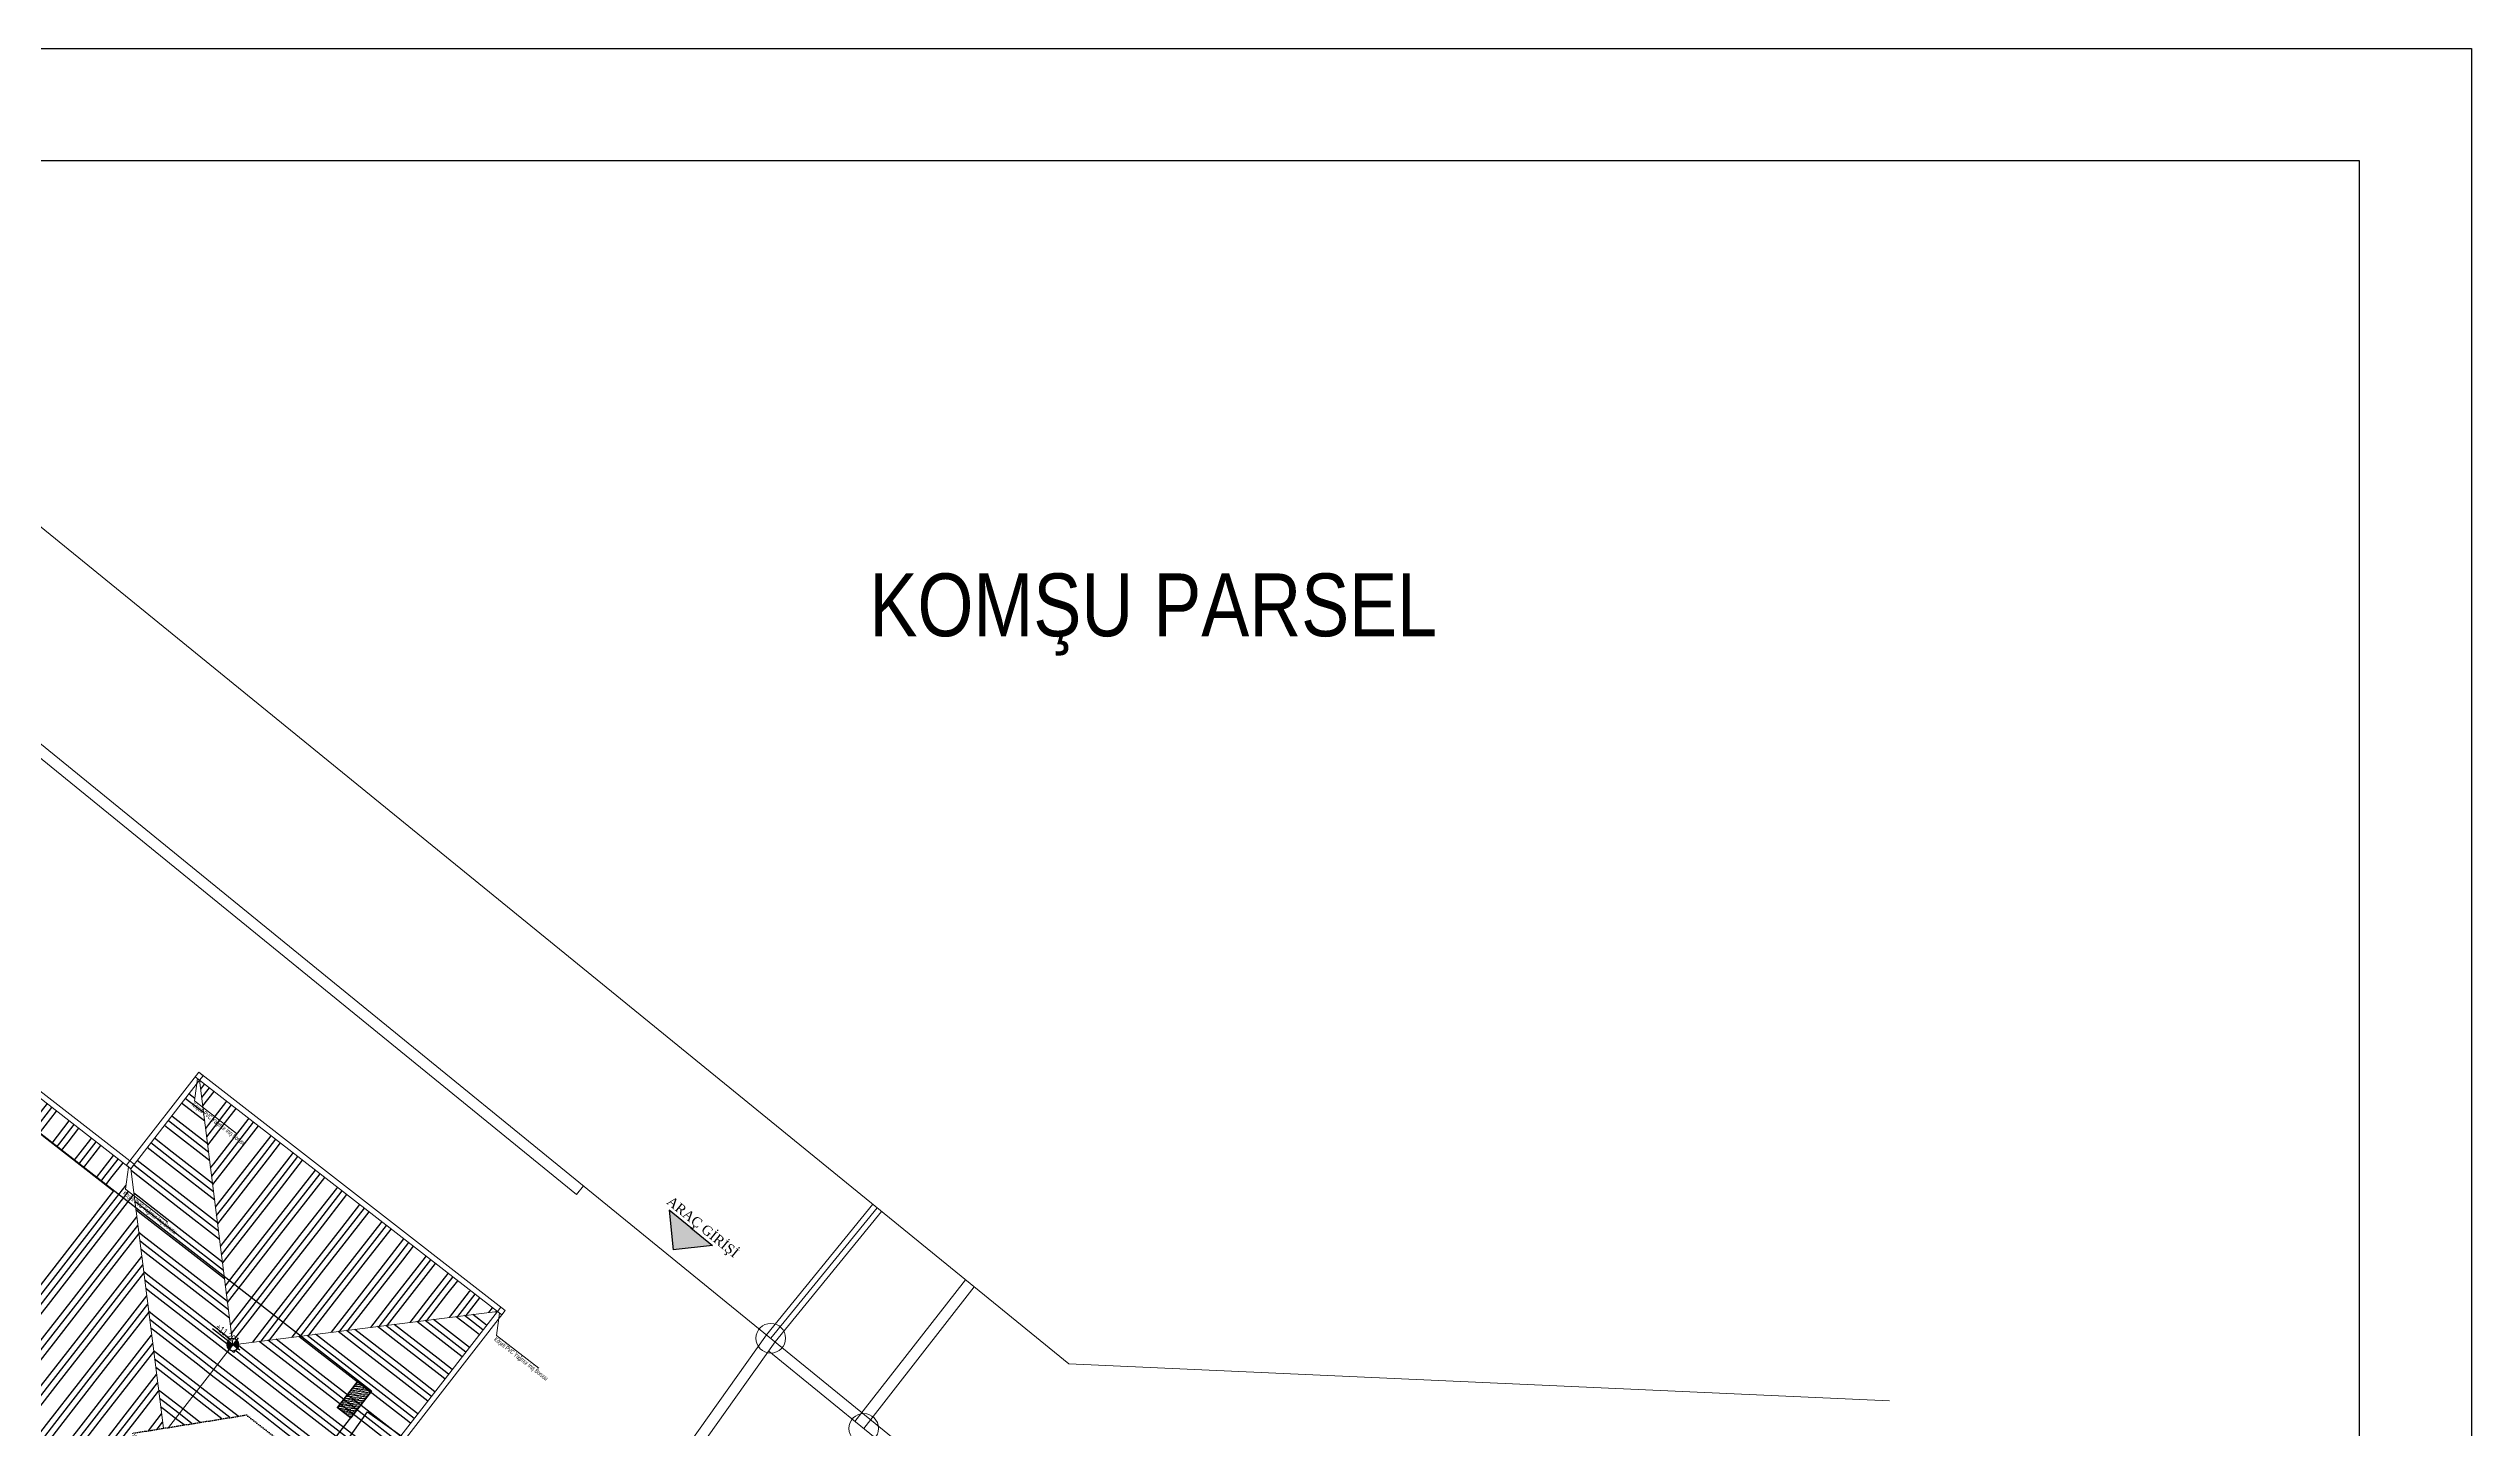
# Model space of a CAD drawing. Header units: millimetres. Extents: x 708 to 46452, y -4963 to 3960.
# Drawn here: x 7001 to 8081, y -3846 to -3231 of the extents above; entities that cross this region are included whole.
import ezdxf

# ---------------------------------------------------------------- set-up
doc = ezdxf.new("R2010")
doc.units = ezdxf.units.MM
doc.linetypes.add('ACAD_ISO07W100', pattern=[3, 0, -3])
doc.linetypes.add('DUZ', pattern=[0])
for name, color, linetype, lineweight in [('00_KOLON', 2, 'Continuous', 35), ('20', 1, 'Continuous', 0), ('Balkon Duvarı', 140, 'Continuous', 35), ('ENK_PLAN', 2, 'Continuous', 0), ('tarama', 150, 'Continuous', 20), ('TEFRİŞ', 8, 'Continuous', 9), ('YOL_YOL', 30, 'Continuous', 0), ('Z_PARSEL', 6, 'Continuous', 0)]:
    doc.layers.add(name, color=color, linetype=linetype, lineweight=lineweight)
for name, color, linetype in [('00_YAZI', 214, 'Continuous'), ('DUVARTARAMA', 7, 'Continuous'), ('KP', 1, 'Continuous'), ('m.tkl-kot', 4, 'DUZ'), ('Tefriş', 252, 'Continuous'), ('Yazı', 7, 'Continuous')]:
    doc.layers.add(name, color=color, linetype=linetype)
doc.styles.add('ARİAL NARROW', font='ARIALN.TTF', dxfattribs={"width": 0.8})
doc.styles.add('MtXpl_Times_New_Roma', font='times.ttf')
doc.styles.add('S1', font='arial.ttf', dxfattribs={"width": 0.65, "height": 11})
doc.styles.add('style3', font='arial.ttf', dxfattribs={"width": 0.7, "height": 12})
pattern_1 = [(52.14634, (15479.484, -769.365), (70.16137, 8.79669), [100]), (52.14634, (15494.367, -767.5), (70.16137, 8.79669), [100]), (52.14634, (15509.25, -765.633), (70.16137, 8.79669), [100])]
pattern_2 = [(142.14634, (15479.484, -769.365), (-8.79669, 70.16137), [100]), (142.14634, (15477.62, -754.48), (-8.79669, 70.16137), [100]), (142.14634, (15475.75, -739.6), (-8.79669, 70.16137), [100])]

# ---------------------------------------------------------------- blocks, each defined once
blk = doc.blocks.new('KOLON')
at = {"layer": 'DUVARTARAMA'}
h = blk.add_hatch(dxfattribs=at)
h.set_pattern_fill('ANSI36', color=8)
h.paths.add_polyline_path([(549.4, 3102.4), (579.4, 3102.4), (579.4, 3042.4), (549.4, 3042.4)])
at = {"layer": '00_KOLON'}
blk.add_lwpolyline([(549.4, 3102.4), (579.4, 3102.4), (579.4, 3042.4), (549.4, 3042.4), (549.4, 3102.4)], dxfattribs=at)
blk = doc.blocks.new('grtt')
at = {"layer": 'Tefriş', "color": 32, "linetype": 'ACAD_ISO07W100', "true_color": 0xcd6928}
for p, q in [((54786.1, -9540.8), (54936.1, -9400.8)), ((54936.1, -9400.8), (54936.1, -9700.8)), ((55086.1, -9540.8), (54936.1, -9400.8)), ((54786.1, -9700.8), (54786.1, -9540.8))]:
    blk.add_line(p, q, dxfattribs=at)
blk.add_lwpolyline([(55086.1, -9540.8), (55086.1, -9700.8), (54786.1, -9700.8), (54786.1, -9610.8)], dxfattribs=at)
blk = doc.blocks.new('wsed')
at = {"layer": 'm.tkl-kot', "color": 7}
for p, q in [((-15.7, 0), (46.1, 0)), ((0, 15.5), (0, -15.5))]:
    blk.add_line(p, q, dxfattribs=at)
at = {"layer": 'm.tkl-kot', "color": 7, "const_width": 10.9}
for points in [[(0, 5.5, 0.414214), (-5.5, 0, 1)], [(0, -5.5, 0.414214), (5.5, 0, 1)]]:
    blk.add_lwpolyline(points, format="xyb", dxfattribs=at)
at = {"layer": 'm.tkl-kot', "color": 7}
blk.add_circle((0, 0), 10.9, dxfattribs=at)
blk = doc.blocks.new('WEFJWE')
at = {"layer": 'DUVARTARAMA', "true_color": 0x7d0808}
h = blk.add_hatch(dxfattribs=at)
h.set_pattern_fill('GOST_GROUND', color=16, scale=5, angle=7.1463)
h.set_pattern_definition(pattern_1)
h.paths.add_polyline_path([(33225.1, -10687.5), (33194.3, -10441.3), (33178.8, -10429.3), (33184.2, -10389.7), (33180.3, -10386.6), (32842.4, -10124), (32851.2, -10194.1), (33157.5, -10432.2), (32999.3, -10635.8), (33165.2, -10764.6)])
h.paths.add_polyline_path([(33165.2, -10764.6), (32999.3, -10635.8), (32919.4, -10738.6), (32940, -10902.8), (33070.5, -10886.4)])
h.paths.add_polyline_path([(33246.2, -10855.3), (33242.3, -10824.6), (33165.2, -10764.6), (33070.5, -10886.4), (33192.3, -10871.1), (33191.7, -10864.1)])
h.paths.add_polyline_path([(33225.1, -10687.5), (33165.2, -10764.6), (33242.3, -10824.6)])
h.paths.add_polyline_path([(32821.9, -10171.3), (32904.4, -10235.4), (32915.5, -10221.1), (32833, -10157)], flags=25)
h.paths.add_polyline_path([(33167.8, -10440.1), (33250.2, -10504.1), (33261.3, -10489.8), (33178.9, -10425.8)], flags=24)
h = blk.add_hatch(dxfattribs=at)
h.set_pattern_fill('GOST_GROUND', color=16, scale=5, angle=7.1463)
h.set_pattern_definition(pattern_1)
h.paths.add_polyline_path([(32949, -11600), (32679, -11390.2), (32649.5, -11428.1), (32662.2, -11529.1), (32961.5, -11761.7, -0.198912), (32968.8, -11757.6)])
h.paths.add_polyline_path([(32888.9, -11120.2), (32728.1, -11327), (32935, -11487.8)])
h.paths.add_polyline_path([(32888.9, -11120.2), (32873.9, -11000.5, -0.414214), (32861.6, -10991), (32669, -11015.1), (32607.7, -11094.1), (32649.5, -11428.1), (32679, -11390.2), (32649, -11366.8), (32698.1, -11303.7), (32728.1, -11327)])
h.paths.add_polyline_path([(32931, -11742.7), (32964.4, -11768.6), (32979.6, -11749), (32946.2, -11723.1)], flags=9)
h.paths.add_polyline_path([(32329.5, -10479), (32411.9, -10543.1), (32423, -10528.8), (32340.6, -10464.7)], flags=9)
h.paths.add_polyline_path([(32487.4, -10601.8), (32569.8, -10665.8), (32580.9, -10651.5), (32498.5, -10587.5)], flags=9)
h.paths.add_polyline_path([(32821.9, -10171.3), (32904.4, -10235.4), (32915.5, -10221.1), (32833, -10157)], flags=9)
h.paths.add_polyline_path([(33167.8, -10440.1), (33250.2, -10504.1), (33261.3, -10489.8), (33178.9, -10425.8)], flags=9)
h.paths.add_polyline_path([(33290.5, -10282.1), (33372.9, -10346.2), (33384.1, -10331.9), (33301.6, -10267.8)], flags=9)
h.paths.add_polyline_path([(32833.4, -10963.9), (32866.7, -10989.8), (32881.9, -10970.3), (32848.6, -10944.3)], flags=9)
h.paths.add_polyline_path([(32730.7, -10411.6), (32870.3, -10520.1), (32903.6, -10477.2), (32764.1, -10368.7)], flags=9)
h.paths.add_polyline_path([(32773.4, -10385.8), (32837, -10435.2), (32859.6, -10406), (32796.1, -10356.6)], flags=9)
h.paths.add_polyline_path([(32603.4, -10570), (32655.9, -10610.8), (32667, -10596.6), (32614.5, -10555.8)], flags=9)
h = blk.add_hatch(dxfattribs=at)
h.set_pattern_fill('GOST_GROUND', color=16, scale=5, angle=7.1463)
h.set_pattern_definition(pattern_1)
h.paths.add_polyline_path([(33841.5, -10647.2), (33476.8, -10363.7), (33347.9, -10529.6), (33368.7, -10695.5, -0.414214), (33380.9, -10704.9)])
h.paths.add_polyline_path([(33476.8, -10363.7), (33310.9, -10234.8), (33347.9, -10529.6)])
h.paths.add_polyline_path([(33330.9, -10680.6), (33364.3, -10706.5), (33379.4, -10687), (33346.1, -10661)], flags=9)
h.paths.add_polyline_path([(33290.5, -10282.1), (33372.9, -10346.2), (33384.1, -10331.9), (33301.6, -10267.8)], flags=25)
h = blk.add_hatch(dxfattribs=at)
h.set_pattern_fill('GOST_GROUND', color=16, scale=5, angle=97.1463)
h.set_pattern_definition(pattern_2)
h.paths.add_polyline_path([(33363.3, -10714.9, -0.414214), (33361.4, -10699.6, -0.198912), (33368.7, -10695.5), (33347.9, -10529.6), (33225.1, -10687.5), (33242.3, -10824.6), (33264.6, -10841.9)])
h.paths.add_polyline_path([(33347.9, -10529.6), (33317, -10283.4), (33301.5, -10271.4), (33305.6, -10241.7), (33188.2, -10392.7), (33225.1, -10687.5)])
h.paths.add_polyline_path([(33330.9, -10680.6), (33364.3, -10706.5), (33379.4, -10687), (33346.1, -10661)], flags=24)
h.paths.add_polyline_path([(33167.8, -10440.1), (33250.2, -10504.1), (33261.3, -10489.8), (33178.9, -10425.8)], flags=25)
h.paths.add_polyline_path([(33290.5, -10282.1), (33372.9, -10346.2), (33384.1, -10331.9), (33301.6, -10267.8)], flags=24)
at = {"layer": 'DUVARTARAMA'}
h = blk.add_hatch(color=256, dxfattribs=at)
h.dxf.hatch_style = 1
h.paths.add_polyline_path([(34186.3, -10498.3), (34147.5, -10466.7), (34154.7, -10537.1), (34225.1, -10529.8)])
at = {"layer": 'DUVARTARAMA', "true_color": 0x7d0808}
h = blk.add_hatch(dxfattribs=at)
h.set_pattern_fill('GOST_GROUND', color=16, scale=5, angle=97.1463)
h.set_pattern_definition(pattern_2)
h.paths.add_polyline_path([(33529.9, -11048.1), (33466.8, -10999), (33336.5, -11166.6), (33265.5, -11111.4), (33210.2, -11068.4), (33192.3, -10871.1), (33070.5, -10886.4), (32888.9, -11120.2), (32935, -11487.8), (33149.7, -11211.4), (33212.9, -11260.5), (32949, -11600), (32968.8, -11757.6, -0.198912), (32976.9, -11759.8), (32979.6, -11756.2)])
h.paths.add_polyline_path([(33070.5, -10886.4), (32940, -10902.8), (32879.2, -10981, -0.414214), (32881.1, -10996.3, -0.198912), (32873.9, -11000.5), (32888.9, -11120.2)])
h.paths.add_polyline_path([(33841.5, -10647.2), (33380.9, -10704.9, -0.198912), (33378.7, -10713, -0.104513), (33375.2, -10715.9), (33371.8, -10720.3), (33367.4, -10716.9, -0.104513), (33363.3, -10714.9), (33360.5, -10718.5), (33264.6, -10841.9), (33275.7, -10850.6), (33394.3, -10831.5), (33520.6, -10929.7), (33466.8, -10999), (33529.9, -11048.1)])
h.paths.add_polyline_path([(32931, -11742.7), (32964.4, -11768.6), (32979.6, -11749), (32946.2, -11723.1)], flags=9)
at = {"elevation": -13220.7}
for points in [[(32547.3, -10585.1), (32851.2, -10194.1), (33157.5, -10432.2)], [(33157.5, -10432.2), (32853.6, -10823.2), (32547.3, -10585.1)]]:
    blk.add_lwpolyline(points, dxfattribs=at)
at = {"layer": '20', "elevation": -13220.7}
blk.add_lwpolyline([(31869.6, -11033.4), (32611.8, -11610.2), (32664, -11543.1), (32971.9, -11782.4), (33855.6, -10645.4), (33309.2, -10220.8), (33186.4, -10378.7), (32840.6, -10109.9), (32506, -10540.4), (32348.1, -10417.7)], close=True, dxfattribs=at)
for points in [[(31883.6, -11031.6), (32610, -11596.2), (32662.2, -11529.1), (32970.1, -11768.4), (33841.5, -10647.2), (33310.9, -10234.8), (33188.2, -10392.7), (32842.4, -10124), (32507.8, -10554.4), (32349.9, -10431.7), (31883.6, -11031.6)], [(33370, -10706.3), (33310.9, -10234.8)], [(33188.2, -10392.7), (33246.2, -10855.3)], [(34321.3, -10688.7), (34510.7, -10456)], [(34336.8, -10701.3), (34526.2, -10468.7)], [(33370, -10706.3), (33841.5, -10647.2)], [(34321.3, -10688.7), (33045.1, -12484)], [(34321.3, -10688.7), (33045.1, -12484)], [(34336.8, -10701.3), (33051.7, -12509.3)], [(34336.8, -10701.3), (33051.7, -12509.3)], [(33370, -10706.3), (33255.4, -10853.8)]]:
    blk.add_lwpolyline(points, dxfattribs=at)
at = {"layer": '20'}
for centre in [(34328.8, -10694.8, -13220.7), (34494.5, -10855.5, -13220.7)]:
    blk.add_circle(centre, 26.4, dxfattribs=at)
at = {"layer": 'ENK_PLAN', "lineweight": 0}
for p, q in [((34676, -10590.6, -13220.7), (34478.9, -10843, -13220.7)), ((34691.5, -10603.2, -13220.7), (34494.5, -10855.5, -13220.7))]:
    blk.add_line(p, q, dxfattribs=at)
at = {"layer": 'ENK_PLAN', "elevation": -13220.7}
blk.add_lwpolyline([(34518.5, -10462.4), (34328.8, -10694.8)], dxfattribs=at)
at = {"layer": 'KP'}
for points in [[(30112.8, -8396), (37360.2, -8396), (37360.2, -14020), (30112.8, -14020)], [(30312.8, -8596), (37160.2, -8596), (37160.2, -13820), (30312.8, -13820)]]:
    blk.add_lwpolyline(points, close=True, dxfattribs=at)
at = {"layer": 'KP', "elevation": -13220.7}
for points in [[(32948.2, -11650), (33617, -10789.4), (32851.2, -10194.1), (32234.4, -10987.7), (32684.5, -11337.4), (32632.3, -11404.5), (32948.2, -11650)], [(34186.3, -10498.3), (34147.5, -10466.7), (34154.7, -10537.1)], [(34186.3, -10498.3), (34225.1, -10529.8), (34154.7, -10537.1)], [(33524.4, -11378.3), (33320.6, -11233.5), (33610.3, -10826), (33814, -10970.8), (33524.4, -11378.3)]]:
    blk.add_lwpolyline(points, dxfattribs=at)
at = {"layer": 'TEFRİŞ', "elevation": -13220.7}
for points in [[(33307, -10231.8), (33301.5, -10271.4), (33376.8, -10329.9)], [(33184.2, -10389.7), (33178.8, -10429.3), (33254, -10487.8)], [(33845.5, -10650.3), (33840, -10689.9), (33915.3, -10748.4)]]:
    blk.add_lwpolyline(points, dxfattribs=at)
at = {"layer": 'TEFRİŞ', "linetype": 'Continuous', "elevation": -13220.7}
for points in [[(33309.2, -10220.8), (33317.1, -10226.9), (33310.9, -10234.8), (33303, -10228.7)], [(33186.4, -10378.7), (33194.3, -10384.8), (33188.2, -10392.7), (33180.3, -10386.6)], [(33847.7, -10639.3), (33855.6, -10645.4), (33849.4, -10653.3), (33841.5, -10647.2)], [(33370, -10706.3), (33377.9, -10712.4), (33371.8, -10720.3), (33363.9, -10714.2)]]:
    blk.add_lwpolyline(points, close=True, dxfattribs=at)
at = {"layer": 'YOL_YOL', "lineweight": 0}
for p, q in [((32744.6, -9018.2, -13220.7), (34860.2, -10740.6, -13220.7)), ((34860.2, -10740.6, -13220.7), (36323.1, -10806.2, -13220.7))]:
    blk.add_line(p, q, dxfattribs=at)
at = {"layer": 'Z_PARSEL', "lineweight": 0}
for p, q in [((32988.6, -9629.5, -13220.7), (33982.3, -10438.5, -13220.7)), ((32993.8, -9607.9, -13220.7), (34747.7, -11035.9, -13220.7)), ((33982.3, -10438.5, -13220.7), (33994.9, -10423, -13220.7)), ((34325.2, -10717.7, -13220.7), (34743.2, -11057.9, -13220.7))]:
    blk.add_line(p, q, dxfattribs=at)
at = {"layer": '00_KOLON', "rotation": 142.1463410768338}
blk.add_blockref('KOLON', (35917.8, -8724.3, -13220.7), dxfattribs=at)
at = {"layer": 'Balkon Duvarı', "color": 177, "lineweight": 35, "true_color": 0x293189, "rotation": 52.14634107926154}
blk.add_blockref('grtt', (-7942.3, -48471.8, -13220.7), dxfattribs=at)
at = {"layer": 'm.tkl-kot', "xscale": -1, "rotation": 322.1463410792615}
blk.add_blockref('wsed', (33370, -10706.3, -13220.7), dxfattribs=at)
at = {"layer": '00_YAZI', "insert": (34504.7, -9478.2), "char_height": 111.969, "width": 2010.873, "attachment_point": 7, "style": 'ARİAL NARROW'}
blk.add_mtext('{\\W1;KOMŞU PARSEL}', dxfattribs=at)
at = {"layer": 'tarama', "style": 'MtXpl_Times_New_Roma'}
blk.add_text('ARAÇ GİRİŞİ', height=17.293, rotation=320.85, dxfattribs=at).set_placement((34141.9, -10453.7, -26441.4))
at = {"layer": 'TEFRİŞ', "style": 'S1', "width": 0.6}
for p in [(33296.2, -10279.8, -13220.7), (33173.4, -10437.7, -13220.7), (33834.7, -10698.3, -13220.7)]:
    blk.add_text('Köşeli PVC Yağmur İniş Borusu  ', height=8, rotation=322.1463, dxfattribs=at).set_placement(p)
at = {"layer": 'Yazı', "insert": (33345.2, -10668.1, -13220.7), "char_height": 12, "width": 1140.338, "attachment_point": 1, "rotation": 322.1463, "style": 'style3'}
blk.add_mtext('+11.20', dxfattribs=at)

msp = doc.modelspace()

# ---------------------------------------------------------------- block references
at = {"xscale": 0.25, "yscale": 0.25, "zscale": 0.25}
msp.add_blockref('WEFJWE', (-1259.348, -1131.908, 3305.175), dxfattribs=at)

doc.saveas('drawing.dxf')
